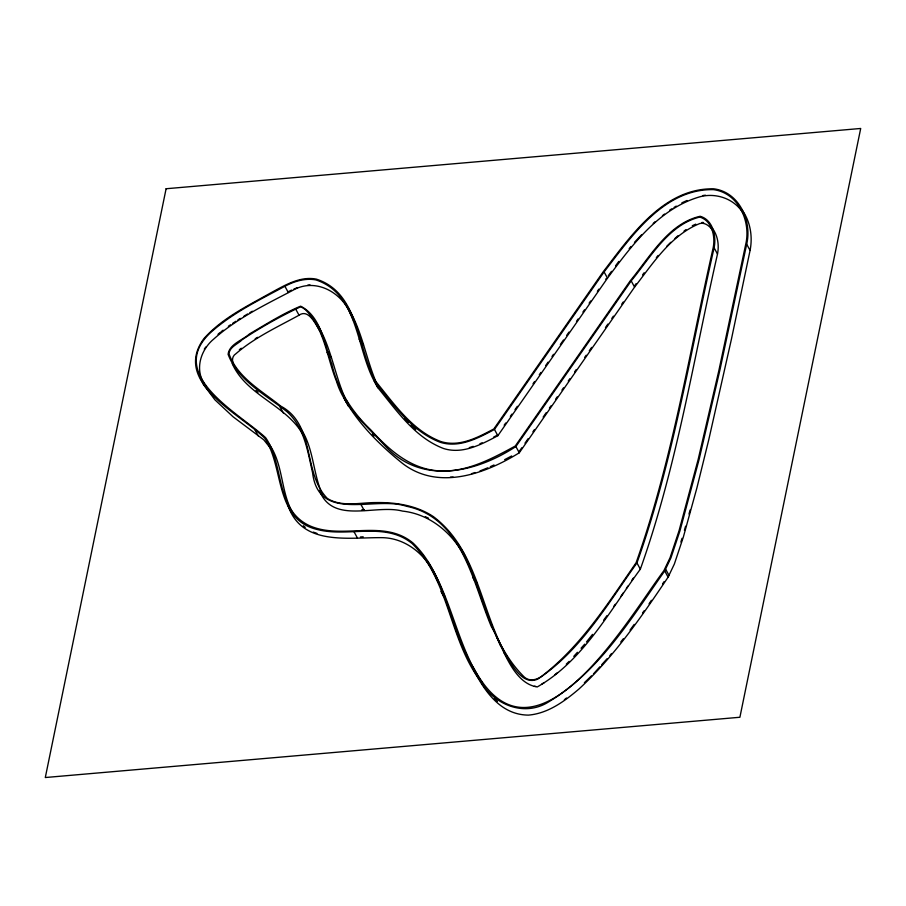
<?xml version="1.0" encoding="UTF-8"?>
<svg xmlns="http://www.w3.org/2000/svg" width="906" height="906" viewBox="0 0 906 906"><rect width="100%" height="100%" fill="white"/><g stroke="black" fill="none" stroke-linecap="round" stroke-linejoin="round"><path stroke-width="1.36" d="M503.815 652.456C511.211 662.637 521.596 686.182 537.688 679.149C580.689 650.599 607.575 604.143 636.941 562.943C673.283 460.973 690.145 353.08 714.098 247.791C716.533 236.228 712.965 219.852 700.179 216.274C668.3 223.454 649.84 257.157 630.395 280.611L515.265 446.035C489.704 459.942 461.392 475.197 431.233 469.954C406.432 465.548 387.043 447.745 370.679 429.738C351.687 411.607 337.564 389.569 331.766 363.918C324.28 344.246 321.302 316.624 300.622 306.171C282.785 313.601 266.183 324.189 249.49 333.929C242.842 340.124 229.252 344.054 228.097 354.325C238.006 380.769 265.922 394.948 286.919 411.675C304.359 427.122 307.598 451.165 312.559 472.626C318.64 523.374 374.121 495.593 406.386 506.239C462.343 517.643 472.683 582.535 491.29 626.476C502.275 645.038 512.128 683.283 537.247 686.941C583.283 660.701 609.783 610.655 640.338 569.195C676.669 467.224 693.532 359.331 717.495 254.042C719.251 245.243 717.858 235.571 712.376 228.301M746.691 244.178C752.15 221.109 739.296 192.14 713.905 188.833C663.668 187.712 630.633 236.058 603.305 271.653L493.827 428.957C477.802 437.428 459.399 447.405 440.792 441.516C412.037 430.599 393.94 403.464 375.118 380.667C357.021 346.805 358.923 292.921 316.375 279.127C299.727 275.888 284.371 285.605 270.384 293.08C247.01 306.228 221.925 318.346 203.827 338.708C172.027 382.389 239.999 413.612 264.79 438.255C284.427 467.689 274.076 519.738 317.904 529.659C348.572 537.473 385.243 521.403 412.173 543.589C449.591 580.542 449.15 639.67 480.508 681.029C493.645 704.642 524.2 717.269 548.402 702.037C599.398 671.357 631.267 618.402 664.71 570.905L670.961 557.768L679.964 530.814L699.115 459.376L719.794 370.577L746.691 244.178L750.077 250.43L731.425 339.206L708.752 439.795L696.873 488.028L683.351 537.065L674.358 564.019L668.107 577.156C641.493 616.714 614.189 656.556 578.934 689.036C564.438 701.335 548.017 713.464 528.436 715.117C492.909 714.811 476.409 676.657 463.838 649.07M750.077 250.43C752.875 236.217 750.27 220.679 741.38 209.037M689.002 514.042L690.123 509.987M684.404 530.304L685.593 526.239M680.882 542.015L682.037 538.311M620.961 596.318L623.283 592.898M626.374 588.345L627.915 586.069M631.776 580.372L633.317 578.096M649.047 603.815L651.425 600.304M662.535 583.94L664.121 581.595M494.461 429.455L604.098 271.925C631.199 236.726 663.758 188.663 713.509 189.637C738.537 192.944 751.108 221.562 745.729 244.28L718.843 370.645L698.164 459.433L679.024 530.825L670.055 557.734L663.894 570.667C628.685 617.688 534.755 781.074 474.212 668.911C448.719 629.568 447.689 576.261 412.943 542.943C383.317 518.425 342.57 540.157 309.897 525.865C274.835 509.965 284.563 464.948 265.639 437.689C239.241 413.261 165.843 375.129 210.215 332.921C232.117 313.08 259.127 300.214 284.892 286.262C294.325 281.313 305.209 277.882 315.922 279.92C358.176 293.838 356.115 347.542 374.269 381.222C393.159 404.133 411.358 431.358 440.259 442.298C459.274 448.3 478.085 438.142 494.461 429.455L497.847 435.707C481.482 444.382 462.66 454.552 443.646 448.538C414.755 437.609 396.545 410.384 377.666 387.474L375.254 382.785M504.166 425.22L505.718 423M510.35 416.352L511.89 414.133M515.004 409.659L517.349 406.296M533 383.793L534.574 381.528M539.297 374.756L540.893 372.457M545.684 365.571L548.085 362.128M552.003 356.5L553.521 354.314M560.35 344.495L563.498 339.976M566.635 335.458L569.002 332.072M576.499 321.302L578.096 318.991M582.92 312.06L584.483 309.829M589.127 303.148L590.644 300.973M597.382 291.29L598.866 289.15M605.786 279.207L606.307 278.47M497.847 435.707L607.484 278.165C631.844 245.322 659.092 208.335 700.349 196.659C717.144 192.344 736.284 199.58 744.302 215.345M512.309 665.004C480.656 618.707 480.599 552.048 433.317 516.567C416.534 505.446 395.911 502.241 376.115 502.581C360.01 502.479 342.185 507.394 327.519 498.583C302.287 473.317 316.262 425.061 280.634 406.035C262.049 390.973 237.531 377.734 229.071 354.031C229.127 346.998 238.165 343.963 242.321 339.591C260.713 327.372 280.124 316.488 300.056 307.055C302.083 306.885 303.782 308.652 305.367 309.648C324.507 328.685 326.862 357.372 336.556 381.437C344.439 407.621 366.862 425.922 384.654 445.412C421.154 485.616 475.605 472.853 515.888 446.533L631.188 280.871C650.372 257.666 668.515 224.688 699.772 217.078C712.161 220.713 715.491 236.659 713.147 247.893C689.24 353.091 672.32 460.837 636.103 562.739C608.809 602.252 582.365 644.109 544.257 674.257C538.221 679.681 529.229 682.886 522.989 675.751C490.61 642.841 483.487 594.698 464.257 554.245M518.651 452.287L521.822 447.734M524.982 443.181L528.153 438.64M532.898 431.811L534.483 429.535M543.147 417.088L546.273 412.604M549.398 408.108L550.961 405.865M555.65 399.127L557.224 396.862M561.947 390.09L563.509 387.825M568.255 381.007L569.851 378.719M574.653 371.822L576.25 369.535M584.676 357.406L586.205 355.231M589.285 350.792L591.652 347.394M605.468 327.542L607.881 324.076M611.844 318.38L613.396 316.149M621.765 304.122L623.249 301.981M343.85 397.881C357.972 423.498 379.773 445.084 402.4 463.328C438.04 491.007 485.152 473.917 519.285 452.785L634.574 287.123C652.909 263.42 670.938 235.039 699.885 223.499C705.91 222.117 710.972 227.304 713.645 232.106M204.314 349.127L205.764 347.043M603.668 620.146L606.986 615.604M613.622 606.533L615.276 604.268M630.044 630.078L634.2 624.393M642.513 613.011L644.177 610.735M608.3 275.718L611.527 271.324M615.548 265.843L618.775 261.46M634.585 285.775L636.171 283.601M642.547 274.914L644.143 272.751M586.454 641.98L592.513 634.393M609.84 655.638L611.527 653.532M620.803 641.935L623.328 638.764M629.172 248.618L630.927 246.5M656.352 257.598L658.141 255.424M573.77 656.374L577.416 652.297M581.063 648.22L584.71 644.143M593.453 673.928L599.829 666.816M601.652 664.789L607.111 658.685M634.46 242.344L641.675 234.677M666.793 246.239L670.802 242.287M566.273 664.166L569.149 661.38M584.381 682.716L591.437 675.887M653.226 223.454L655.231 221.619M674.959 238.493L678.084 235.639M217.995 334.314L220.011 332.536M554.631 674.925L557.62 672.535M564.359 699.738L566.51 698.016M662.422 215.673L664.506 214.076M684.03 231.098L686.001 229.58M221.053 331.755L223.148 330.18M239.365 349.693L241.313 348.221M228.357 326.262L230.486 324.835M232.616 323.408L235.809 321.279M669.715 210.09L671.89 208.765M674.064 207.429L676.238 206.092M237.938 319.852L240.339 318.391M243.941 316.194L247.531 314.008M255.209 338.753L257.553 337.326M541.913 684.019L544.212 682.614M249.931 312.593L252.321 311.222M350.894 314.892C342.23 292.378 315.492 277.349 293 290.226C265.537 304.676 236.908 318.289 213.612 339.172C200.645 349.954 194.597 369.286 204.45 384.133M319.965 331.03C315.832 324.971 308.787 308.323 299.037 315.209C277.508 327.021 254.711 337.474 236.002 353.657C231.29 356.534 231.891 362.253 234.597 366.296M493.702 437.054L497.224 435.208M504.642 459.659L511.652 455.967M287.972 291.845L291.551 290.101M681.856 202.842L686.975 200.498M692.297 225.719L695.729 224.144M479.897 443.781L482.139 442.751M490.316 466.669L494.019 464.971M293.929 289.048L297.474 287.632M479.965 470.95L487.847 467.79M469.331 447.621L473.226 446.352M471.505 473.702L475.129 472.524M702.886 195.537L705.423 195.198M307.791 285.118L310.022 284.892M319.603 490.78C332.808 524.823 375.605 503.929 402.434 511.086C434.189 514.461 458.946 539.183 470.01 568.017M360.395 536.998L363.17 536.794M288.017 505.491C301.857 546.635 349.184 537.111 382.842 537.677C406.273 538.368 426.024 554.936 435.152 575.831M361.868 509.738L364.382 509.636M450.452 477.1L453.136 477.066M701.912 222.446L703.566 222.525M534.336 686.284L535.808 686.408M377.915 387.7L374.269 381.222M313.295 532.105L316.941 533.396M425.322 516.68L428.549 518.209M232.219 363.566C247.417 397.87 292.162 406.352 306.081 441.131M200.294 377.53L203.544 384.631L214.926 399.84L233.069 416.783L263.771 439.818L271.007 448.844M303.317 525.729L305.254 527.337M256.002 390.543L258.017 392.309M494.393 698.515L497.428 701.459M411.052 425.027L415.741 429.591M421.936 554.472L423.736 556.375M404.823 418.572L408.3 422.287M311.641 317.179L313.193 318.901M372.332 433.997L374.076 435.99M209.275 391.494L210.894 393.43M348.742 405.061L349.444 405.99L346.047 399.739M343.544 301.358L346.069 304.733M458.051 544.166L464.178 553.86M427.179 560.667C451.992 598.402 457.032 645.74 482.615 683.271M235.073 367.338L236.477 369.467M205.13 385.186L206.511 387.292M299.524 426.941C314.133 446.986 312.479 473.283 322.695 495.14M269.025 443.94C283.703 464.574 280.418 492.185 293.193 513.702M346.715 305.752C362.106 329.422 365.594 358.164 376.783 383.725M316.421 323.034C331.494 346.738 334.461 375.571 346.285 400.78M714.098 247.791L717.495 254.042M631.188 280.871L634.574 287.123M604.098 271.925L607.484 278.165M665.74 569.342L669.126 575.593M664.71 570.905L668.107 577.156M636.952 562.932L640.338 569.195M515.888 446.533L519.285 452.785M360.101 338.697L363.499 344.948M359.161 339.093L360.294 341.177M375.118 380.667L377.949 385.865M473.612 576.737L476.998 582.988M472.683 577.156L474.37 580.282M328.051 352.015L331.437 358.266M327.111 352.4L328.244 354.484M284.892 286.262L288.289 292.513M295.639 308.969L299.037 315.209M345.197 400.293L348.595 406.545M441.856 590.938L445.242 597.19M440.928 591.358L443.747 596.567M360.792 504.189L364.189 510.44M354.031 531.765L357.428 538.017M279.897 406.715L283.295 412.966M254.869 429.671L258.267 435.922M377.292 384.824L377.723 385.65M351.517 316.035L353.884 321.098M320.599 332.208L323.136 337.61M271.709 449.92L273.408 453.544M435.763 576.986L438.108 582.037M496.375 636.499L500.905 646.556M456.896 632.06L457.87 634.483M459.353 638.13L462.298 645.423M323.635 338.844L325.118 342.536M198.958 372.06L199.954 376.16M166.104 188.742L45.3 777.529L739.896 717.258L860.7 128.471L166.104 188.742"/></g></svg>
